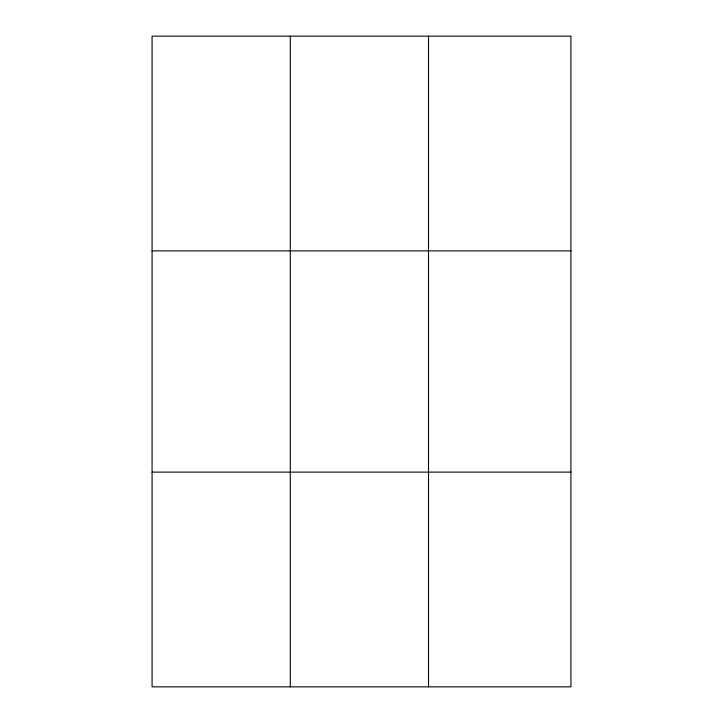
<?xml version="1.0" encoding="UTF-8"?>
<svg xmlns="http://www.w3.org/2000/svg" width="723" height="723" viewBox="0 0 723 723"><rect width="100%" height="100%" fill="white"/><g stroke="black" fill="none" stroke-linecap="round" stroke-linejoin="round"><path stroke-width="1.08" d="M290.294 36.15L290.294 686.85M428.513 36.15L428.513 686.85M570.926 250.881L570.926 36.15L152.074 36.15L152.074 686.85L570.926 686.85L570.926 250.881L152.074 250.881M152.074 472.119L570.926 472.119"/></g></svg>
